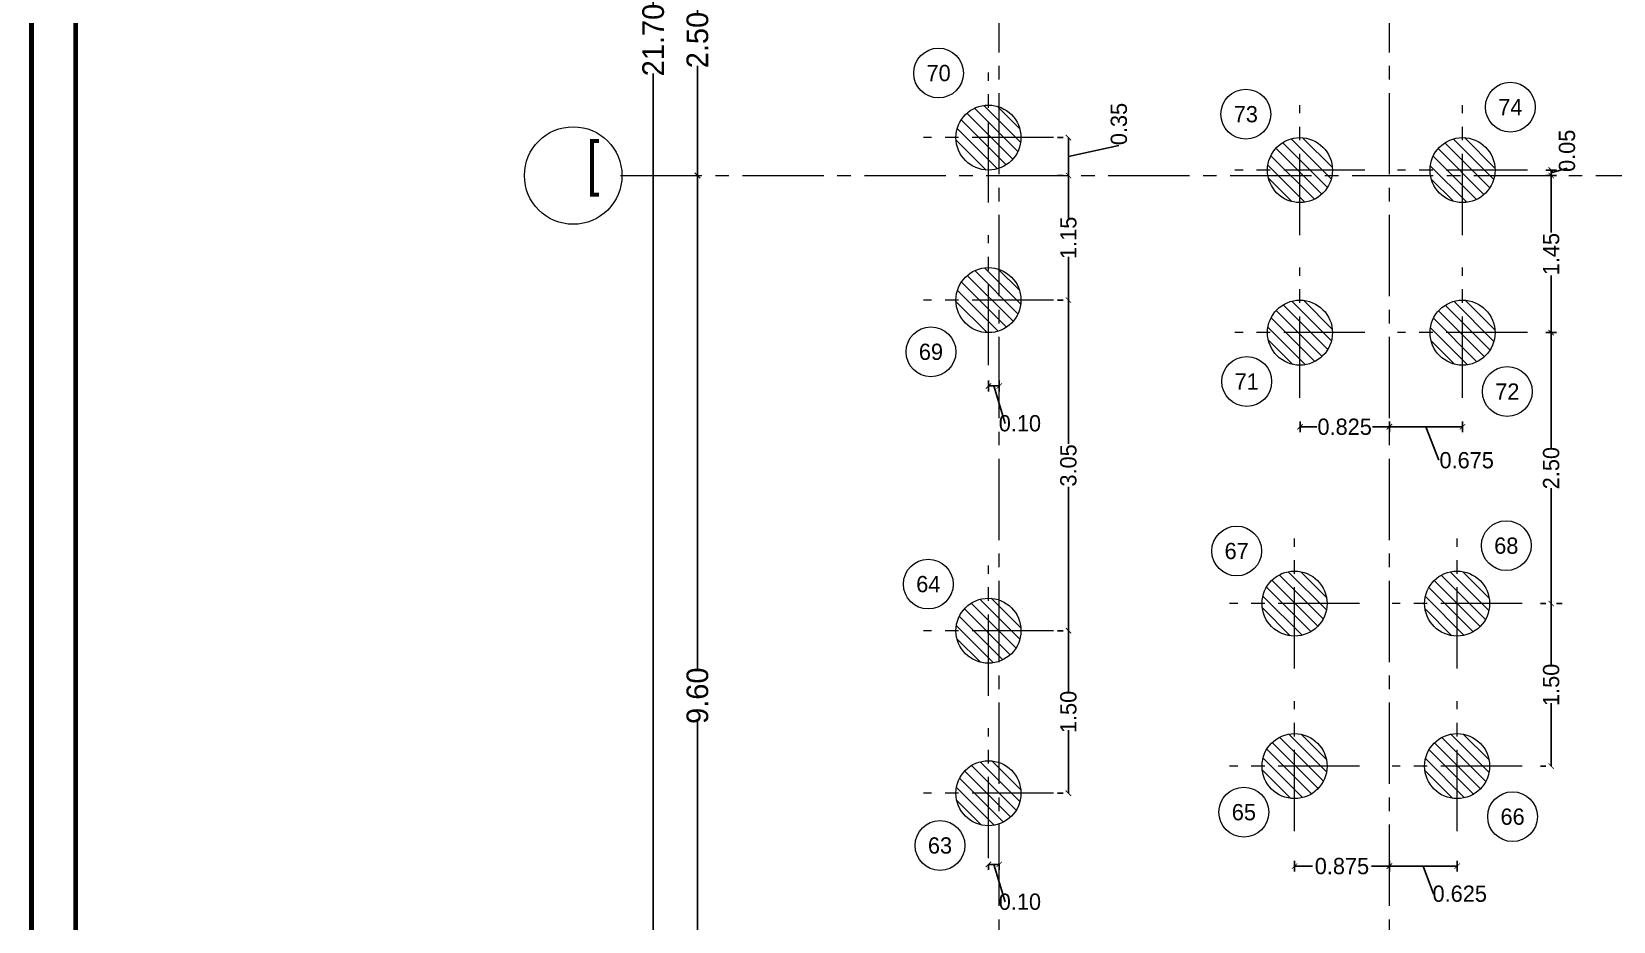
# Model space of a CAD drawing. Extents: x 971 to 1079, y 664 to 731.
# Drawn here: x 971.44 to 986.03, y 690.54 to 698.75 of the extents above; entities that cross this region are included whole.
import ezdxf
from ezdxf.enums import TextEntityAlignment as Align

# ---------------------------------------------------------------- set-up
doc = ezdxf.new("R2010")
doc.units = 0
doc.header["$MEASUREMENT"] = 0
doc.header["$PDMODE"] = 3
doc.header["$PDSIZE"] = 0.1
for name, pattern in [('CENTER2', [1.125, 0.75, -0.125, 0.125, -0.125]), ('CENTERX2', [4, 2.5, -0.5, 0.5, -0.5]), ('HIDDEN2', [0.1875, 0.125, -0.0625])]:
    doc.linetypes.add(name, pattern=pattern)
doc.layers.get('0').update_dxf_attribs({"linetype": 'CONTINUOUS', "lineweight": 30})
doc.layers.get('Defpoints').update_dxf_attribs({"linetype": 'CONTINUOUS'})
for name, color, linetype, lineweight in [('As Built Piles', 4, 'HIDDEN2', 20), ('axis', 1, 'CENTERX2', 5), ('axis no.', 11, 'CONTINUOUS', 20), ('Dimensions of axis', 11, 'CONTINUOUS', 20), ('PILES_AXES', 4, 'CENTER2', 20), ('PILES_HATCH0', 8, 'CONTINUOUS', 9), ('PILES_NO_', 11, 'CONTINUOUS', 20), ('UG-BORDER', 20, 'CONTINUOUS', 80)]:
    doc.layers.add(name, color=color, linetype=linetype, lineweight=lineweight)
doc.layers.add('DIMENSIONS_OF_PILES_TO_AXI', color=11, linetype='CONTINUOUS')
doc.styles.add('ARABY', font='sosa.shx')
doc.styles.add('SOSA', font='sosa.shx')
doc.styles.add('SOSA2', font='SOSA.shx', dxfattribs={"width": 0.8})
doc.dimstyles.new('axis dim', dxfattribs={"dimtxt": 0.2, "dimasz": 0.05, "dimexe": 0, "dimexo": 0, "dimgap": 0.001, "dimtad": 0, "dimzin": 0, "dimdsep": 46, "dimtxsty": 'SOSA', "dimblk": 'OBLIQUE', "dimcen": 0, "dimse1": 1, "dimse2": 1, "dimclrd": 256, "dimclre": 256, "dimclrt": 256, "dimadec": 0, "dimazin": 0, "dimtfac": 1, "dimtofl": 0, "dimtmove": 1, "dimatfit": 3, "dimldrblk": 'OBLIQUE', "dimfxl": 0, "dimtolj": 1, "dimtzin": 0, "dimarcsym": 0})
doc.dimstyles.new('Shabak dim', dxfattribs={"dimtxt": 0.15, "dimasz": 0.05, "dimexe": 0.05, "dimexo": 0.1, "dimgap": 0, "dimtad": 0, "dimzin": 0, "dimdsep": 46, "dimtxsty": 'SOSA', "dimblk1": 'ARCHTICK', "dimblk2": 'ARCHTICK', "dimsah": 1, "dimcen": 0, "dimclrd": 256, "dimadec": 0, "dimazin": 0, "dimtfac": 1, "dimtofl": 0, "dimtmove": 1, "dimatfit": 3, "dimldrblk": 'OBLIQUE', "dimfxl": 0.05, "dimfxlon": 1, "dimtolj": 1, "dimtzin": 0, "dimlwd": -1, "dimlwe": -1, "dimarcsym": 0})

# ---------------------------------------------------------------- blocks, each defined once
blk = doc.blocks.new('UG-DAMANHOUR-LABS-BORD')
at = {"layer": 'UG-BORDER'}
for p, q in [((-96, 66.7), (-96, 0)), ((-96, 0), (-96, 66.7)), ((-95.596, 66.296), (-95.596, 0.404))]:
    blk.add_line(p, q, dxfattribs=at)
blk = doc.blocks.new('_OBLIQUE')
at = {"color": 0, "linetype": 'ByBlock'}
blk.add_line((-0.5, -0.5), (0.5, 0.5), dxfattribs=at)
blk = doc.blocks.new('*D22')
at = {"layer": 'Defpoints', "color": 0, "transparency": 16777216}
for p in [(977.792, 699.927), (977.583, 697.427), (978.295, 697.427)]:
    blk.add_point(p, dxfattribs=at)
at = {"layer": 'Dimensions of axis', "lineweight": -2, "transparency": 16777216}
for p, q in [((977.583, 699.927), (977.583, 698.915)), ((977.583, 697.427), (977.583, 698.439))]:
    blk.add_line(p, q, dxfattribs=at)
at = {"layer": 'Dimensions of axis', "lineweight": -2, "transparency": 16777216, "xscale": 0.05, "yscale": 0.05, "zscale": 0.05}
for p, rotation in [((977.583, 699.927), 90), ((977.583, 697.427), 270)]:
    blk.add_blockref('_OBLIQUE', p, dxfattribs=dict(at, rotation=rotation))
at = {"layer": 'Dimensions of axis', "transparency": 16777216, "insert": (977.583, 698.677), "char_height": 0.2, "attachment_point": 5, "rotation": 90, "style": 'SOSA'}
blk.add_mtext('\\A1;2.50', dxfattribs=at)
blk = doc.blocks.new('*D23')
at = {"layer": 'Defpoints', "color": 0, "transparency": 16777216}
for p in [(978.295, 697.427), (977.583, 687.827), (978.295, 687.827)]:
    blk.add_point(p, dxfattribs=at)
at = {"layer": 'Dimensions of axis', "lineweight": -2, "transparency": 16777216}
for p, q in [((977.583, 697.427), (977.583, 692.855)), ((977.583, 687.827), (977.583, 692.399))]:
    blk.add_line(p, q, dxfattribs=at)
at = {"layer": 'Dimensions of axis', "lineweight": -2, "transparency": 16777216, "xscale": 0.05, "yscale": 0.05, "zscale": 0.05}
for p, rotation in [((977.583, 697.427), 90), ((977.583, 687.827), 270)]:
    blk.add_blockref('_OBLIQUE', p, dxfattribs=dict(at, rotation=rotation))
at = {"layer": 'Dimensions of axis', "transparency": 16777216, "insert": (977.583, 692.627), "char_height": 0.2, "attachment_point": 5, "rotation": 90, "style": 'SOSA'}
blk.add_mtext('\\A1;9.60', dxfattribs=at)
blk = doc.blocks.new('*D25')
at = {"layer": 'Defpoints', "color": 0, "transparency": 16777216}
for p in [(977.175, 709.527), (978.171, 709.527), (978.392, 687.827)]:
    blk.add_point(p, dxfattribs=at)
at = {"layer": 'Dimensions of axis', "lineweight": -2, "transparency": 16777216}
for p, q in [((977.175, 709.527), (977.175, 698.985)), ((977.175, 687.827), (977.175, 698.369))]:
    blk.add_line(p, q, dxfattribs=at)
at = {"layer": 'Dimensions of axis', "lineweight": -2, "transparency": 16777216, "xscale": 0.05, "yscale": 0.05, "zscale": 0.05}
for p, rotation in [((977.175, 709.527), 90), ((977.175, 687.827), 270)]:
    blk.add_blockref('_OBLIQUE', p, dxfattribs=dict(at, rotation=rotation))
at = {"layer": 'Dimensions of axis', "transparency": 16777216, "insert": (977.175, 698.677), "char_height": 0.2, "attachment_point": 5, "rotation": 90, "style": 'SOSA'}
blk.add_mtext('\\A1;21.70', dxfattribs=at)
blk = doc.blocks.new('_ARCHTICK')
at = {"color": 0, "linetype": 'ByBlock', "const_width": 0.15}
blk.add_lwpolyline([(-0.5, -0.5), (0.5, 0.5)], dxfattribs=at)
blk = doc.blocks.new('*D56')
at = {"layer": 'Defpoints', "color": 0, "transparency": 16777216}
for p in [(980.268, 691.127), (980.368, 691.127), (980.368, 691.07)]:
    blk.add_point(p, dxfattribs=at)
at = {"layer": 'DIMENSIONS_OF_PILES_TO_AXI', "color": 0, "transparency": 16777216}
for p, q in [((980.268, 691.07), (980.268, 691.02)), ((980.368, 691.07), (980.368, 691.02))]:
    blk.add_line(p, q, dxfattribs=at)
at = {"layer": 'DIMENSIONS_OF_PILES_TO_AXI', "transparency": 16777216}
for p, q in [((980.268, 691.07), (980.368, 691.07)), ((980.421, 690.725), (980.318, 691.07)), ((980.421, 690.725), (980.421, 690.725))]:
    blk.add_line(p, q, dxfattribs=at)
at = {"layer": 'DIMENSIONS_OF_PILES_TO_AXI', "transparency": 16777216, "xscale": 0.05, "yscale": 0.05, "zscale": 0.05, "rotation": 180}
blk.add_blockref('_ARCHTICK', (980.268, 691.07), dxfattribs=at)
at = {"layer": 'DIMENSIONS_OF_PILES_TO_AXI', "transparency": 16777216, "xscale": 0.05, "yscale": 0.05, "zscale": 0.05}
blk.add_blockref('_ARCHTICK', (980.368, 691.07), dxfattribs=at)
at = {"layer": 'DIMENSIONS_OF_PILES_TO_AXI', "color": 0, "transparency": 16777216, "insert": (980.558, 690.725), "char_height": 0.15, "attachment_point": 5, "style": 'SOSA'}
blk.add_mtext('\\A1;0.10', dxfattribs=at)
blk = doc.blocks.new('*D57')
at = {"layer": 'Defpoints', "color": 0, "transparency": 16777216}
for p in [(981.006, 693.227), (981.006, 693.227), (981.006, 691.727)]:
    blk.add_point(p, dxfattribs=at)
at = {"layer": 'DIMENSIONS_OF_PILES_TO_AXI', "color": 0, "transparency": 16777216}
for p, q in [((980.906, 693.227), (980.956, 693.227)), ((980.906, 691.727), (980.956, 691.727))]:
    blk.add_line(p, q, dxfattribs=at)
at = {"layer": 'DIMENSIONS_OF_PILES_TO_AXI', "transparency": 16777216}
for p, q in [((981.006, 693.227), (981.006, 692.646)), ((981.006, 691.727), (981.006, 692.308))]:
    blk.add_line(p, q, dxfattribs=at)
at = {"layer": 'DIMENSIONS_OF_PILES_TO_AXI', "transparency": 16777216, "xscale": 0.05, "yscale": 0.05, "zscale": 0.05}
for p, rotation in [((981.006, 693.227), 90), ((981.006, 691.727), 270)]:
    blk.add_blockref('_ARCHTICK', p, dxfattribs=dict(at, rotation=rotation))
at = {"layer": 'DIMENSIONS_OF_PILES_TO_AXI', "color": 0, "transparency": 16777216, "insert": (981.006, 692.477), "char_height": 0.15, "attachment_point": 5, "rotation": 90, "style": 'SOSA'}
blk.add_mtext('\\A1;1.50', dxfattribs=at)
blk = doc.blocks.new('*D58')
at = {"layer": 'Defpoints', "color": 0, "transparency": 16777216}
for p in [(981.006, 696.277), (981.006, 696.277), (981.006, 693.227)]:
    blk.add_point(p, dxfattribs=at)
at = {"layer": 'DIMENSIONS_OF_PILES_TO_AXI', "color": 0, "transparency": 16777216}
for p, q in [((980.906, 696.277), (980.956, 696.277)), ((980.906, 693.227), (980.956, 693.227))]:
    blk.add_line(p, q, dxfattribs=at)
at = {"layer": 'DIMENSIONS_OF_PILES_TO_AXI', "transparency": 16777216}
for p, q in [((981.006, 696.277), (981.006, 694.95)), ((981.006, 693.227), (981.006, 694.554))]:
    blk.add_line(p, q, dxfattribs=at)
at = {"layer": 'DIMENSIONS_OF_PILES_TO_AXI', "transparency": 16777216, "xscale": 0.05, "yscale": 0.05, "zscale": 0.05}
for p, rotation in [((981.006, 696.277), 90), ((981.006, 693.227), 270)]:
    blk.add_blockref('_ARCHTICK', p, dxfattribs=dict(at, rotation=rotation))
at = {"layer": 'DIMENSIONS_OF_PILES_TO_AXI', "color": 0, "transparency": 16777216, "insert": (981.006, 694.752), "char_height": 0.15, "attachment_point": 5, "rotation": 90, "style": 'SOSA'}
blk.add_mtext('\\A1;3.05', dxfattribs=at)
blk = doc.blocks.new('*D59')
at = {"layer": 'Defpoints', "color": 0, "transparency": 16777216}
for p in [(981.006, 697.427), (981.006, 697.427), (981.006, 696.277)]:
    blk.add_point(p, dxfattribs=at)
at = {"layer": 'DIMENSIONS_OF_PILES_TO_AXI', "color": 0, "transparency": 16777216}
for p, q in [((980.906, 697.427), (980.956, 697.427)), ((980.906, 696.277), (980.956, 696.277))]:
    blk.add_line(p, q, dxfattribs=at)
at = {"layer": 'DIMENSIONS_OF_PILES_TO_AXI', "transparency": 16777216}
for p, q in [((981.006, 697.427), (981.006, 697.027)), ((981.006, 696.277), (981.006, 696.676))]:
    blk.add_line(p, q, dxfattribs=at)
at = {"layer": 'DIMENSIONS_OF_PILES_TO_AXI', "transparency": 16777216, "xscale": 0.05, "yscale": 0.05, "zscale": 0.05}
for p, rotation in [((981.006, 697.427), 90), ((981.006, 696.277), 270)]:
    blk.add_blockref('_ARCHTICK', p, dxfattribs=dict(at, rotation=rotation))
at = {"layer": 'DIMENSIONS_OF_PILES_TO_AXI', "color": 0, "transparency": 16777216, "insert": (981.006, 696.852), "char_height": 0.15, "attachment_point": 5, "rotation": 90, "style": 'SOSA'}
blk.add_mtext('\\A1;1.15', dxfattribs=at)
blk = doc.blocks.new('*D60')
at = {"layer": 'Defpoints', "color": 0, "transparency": 16777216}
for p in [(981.006, 697.777), (981.006, 697.777), (981.006, 697.427)]:
    blk.add_point(p, dxfattribs=at)
at = {"layer": 'DIMENSIONS_OF_PILES_TO_AXI', "color": 0, "transparency": 16777216}
for p, q in [((980.906, 697.777), (980.956, 697.777)), ((980.906, 697.427), (980.956, 697.427))]:
    blk.add_line(p, q, dxfattribs=at)
at = {"layer": 'DIMENSIONS_OF_PILES_TO_AXI', "transparency": 16777216}
for p, q in [((981.006, 697.427), (981.006, 697.777)), ((981.472, 697.705), (981.006, 697.602)), ((981.472, 697.705), (981.472, 697.705))]:
    blk.add_line(p, q, dxfattribs=at)
at = {"layer": 'DIMENSIONS_OF_PILES_TO_AXI', "transparency": 16777216, "xscale": 0.05, "yscale": 0.05, "zscale": 0.05}
for p, rotation in [((981.006, 697.777), 90), ((981.006, 697.427), 270)]:
    blk.add_blockref('_ARCHTICK', p, dxfattribs=dict(at, rotation=rotation))
at = {"layer": 'DIMENSIONS_OF_PILES_TO_AXI', "color": 0, "transparency": 16777216, "insert": (981.472, 697.902), "char_height": 0.15, "attachment_point": 5, "rotation": 90, "style": 'SOSA'}
blk.add_mtext('\\A1;0.35', dxfattribs=at)
blk = doc.blocks.new('*D61')
at = {"layer": 'Defpoints', "color": 0, "transparency": 16777216}
for p in [(980.268, 695.677), (980.368, 695.677), (980.368, 695.485)]:
    blk.add_point(p, dxfattribs=at)
at = {"layer": 'DIMENSIONS_OF_PILES_TO_AXI', "color": 0, "transparency": 16777216}
for p, q in [((980.268, 695.535), (980.268, 695.435)), ((980.368, 695.535), (980.368, 695.435))]:
    blk.add_line(p, q, dxfattribs=at)
at = {"layer": 'DIMENSIONS_OF_PILES_TO_AXI', "transparency": 16777216}
for p, q in [((980.268, 695.485), (980.368, 695.485)), ((980.421, 695.14), (980.318, 695.485)), ((980.421, 695.14), (980.421, 695.14))]:
    blk.add_line(p, q, dxfattribs=at)
at = {"layer": 'DIMENSIONS_OF_PILES_TO_AXI', "transparency": 16777216, "xscale": 0.05, "yscale": 0.05, "zscale": 0.05, "rotation": 180}
blk.add_blockref('_ARCHTICK', (980.268, 695.485), dxfattribs=at)
at = {"layer": 'DIMENSIONS_OF_PILES_TO_AXI', "transparency": 16777216, "xscale": 0.05, "yscale": 0.05, "zscale": 0.05}
blk.add_blockref('_ARCHTICK', (980.368, 695.485), dxfattribs=at)
at = {"layer": 'DIMENSIONS_OF_PILES_TO_AXI', "color": 0, "transparency": 16777216, "insert": (980.558, 695.14), "char_height": 0.15, "attachment_point": 5, "style": 'SOSA'}
blk.add_mtext('\\A1;0.10', dxfattribs=at)
blk = doc.blocks.new('*D62')
at = {"layer": 'Defpoints', "color": 0, "transparency": 16777216}
for p in [(983.093, 691.377), (983.968, 691.377), (983.968, 691.054)]:
    blk.add_point(p, dxfattribs=at)
at = {"layer": 'DIMENSIONS_OF_PILES_TO_AXI', "color": 0, "transparency": 16777216}
for p, q in [((983.093, 691.104), (983.093, 691.004)), ((983.968, 691.104), (983.968, 691.004))]:
    blk.add_line(p, q, dxfattribs=at)
at = {"layer": 'DIMENSIONS_OF_PILES_TO_AXI', "transparency": 16777216}
for p, q in [((983.093, 691.054), (983.259, 691.054)), ((983.968, 691.054), (983.802, 691.054))]:
    blk.add_line(p, q, dxfattribs=at)
at = {"layer": 'DIMENSIONS_OF_PILES_TO_AXI', "transparency": 16777216, "xscale": 0.05, "yscale": 0.05, "zscale": 0.05, "rotation": 180}
blk.add_blockref('_ARCHTICK', (983.093, 691.054), dxfattribs=at)
at = {"layer": 'DIMENSIONS_OF_PILES_TO_AXI', "transparency": 16777216, "xscale": 0.05, "yscale": 0.05, "zscale": 0.05}
blk.add_blockref('_ARCHTICK', (983.968, 691.054), dxfattribs=at)
at = {"layer": 'DIMENSIONS_OF_PILES_TO_AXI', "color": 0, "transparency": 16777216, "insert": (983.53, 691.054), "char_height": 0.15, "attachment_point": 5, "style": 'SOSA'}
blk.add_mtext('\\A1;0.875', dxfattribs=at)
blk = doc.blocks.new('*D63')
at = {"layer": 'Defpoints', "color": 0, "transparency": 16777216}
for p in [(983.968, 691.377), (984.593, 691.377), (984.593, 691.054)]:
    blk.add_point(p, dxfattribs=at)
at = {"layer": 'DIMENSIONS_OF_PILES_TO_AXI', "color": 0, "transparency": 16777216}
for p, q in [((983.968, 691.104), (983.968, 691.004)), ((984.593, 691.104), (984.593, 691.004))]:
    blk.add_line(p, q, dxfattribs=at)
at = {"layer": 'DIMENSIONS_OF_PILES_TO_AXI', "transparency": 16777216}
for p, q in [((983.968, 691.054), (984.593, 691.054)), ((984.376, 690.799), (984.28, 691.054)), ((984.376, 690.799), (984.376, 690.799))]:
    blk.add_line(p, q, dxfattribs=at)
at = {"layer": 'DIMENSIONS_OF_PILES_TO_AXI', "transparency": 16777216, "xscale": 0.05, "yscale": 0.05, "zscale": 0.05, "rotation": 180}
blk.add_blockref('_ARCHTICK', (983.968, 691.054), dxfattribs=at)
at = {"layer": 'DIMENSIONS_OF_PILES_TO_AXI', "transparency": 16777216, "xscale": 0.05, "yscale": 0.05, "zscale": 0.05}
blk.add_blockref('_ARCHTICK', (984.593, 691.054), dxfattribs=at)
at = {"layer": 'DIMENSIONS_OF_PILES_TO_AXI', "color": 0, "transparency": 16777216, "insert": (984.617, 690.799), "char_height": 0.15, "attachment_point": 5, "style": 'SOSA'}
blk.add_mtext('\\A1;0.625', dxfattribs=at)
blk = doc.blocks.new('*D64')
at = {"layer": 'Defpoints', "color": 0, "transparency": 16777216}
for p in [(985.461, 693.477), (985.461, 693.477), (985.461, 691.977)]:
    blk.add_point(p, dxfattribs=at)
at = {"layer": 'DIMENSIONS_OF_PILES_TO_AXI', "color": 0, "transparency": 16777216}
for p, q in [((985.361, 693.477), (985.411, 693.477)), ((985.361, 691.977), (985.411, 691.977))]:
    blk.add_line(p, q, dxfattribs=at)
at = {"layer": 'DIMENSIONS_OF_PILES_TO_AXI', "transparency": 16777216}
for p, q in [((985.461, 693.477), (985.461, 692.896)), ((985.461, 691.977), (985.461, 692.558))]:
    blk.add_line(p, q, dxfattribs=at)
at = {"layer": 'DIMENSIONS_OF_PILES_TO_AXI', "transparency": 16777216, "xscale": 0.05, "yscale": 0.05, "zscale": 0.05}
for p, rotation in [((985.461, 693.477), 90), ((985.461, 691.977), 270)]:
    blk.add_blockref('_ARCHTICK', p, dxfattribs=dict(at, rotation=rotation))
at = {"layer": 'DIMENSIONS_OF_PILES_TO_AXI', "color": 0, "transparency": 16777216, "insert": (985.461, 692.727), "char_height": 0.15, "attachment_point": 5, "rotation": 90, "style": 'SOSA'}
blk.add_mtext('\\A1;1.50', dxfattribs=at)
blk = doc.blocks.new('*D65')
at = {"layer": 'Defpoints', "color": 0, "transparency": 16777216}
for p in [(985.102, 695.977), (985.461, 695.977), (985.461, 693.477)]:
    blk.add_point(p, dxfattribs=at)
at = {"layer": 'DIMENSIONS_OF_PILES_TO_AXI', "color": 0, "transparency": 16777216}
for p, q in [((985.411, 695.977), (985.511, 695.977)), ((985.561, 693.477), (985.511, 693.477))]:
    blk.add_line(p, q, dxfattribs=at)
at = {"layer": 'DIMENSIONS_OF_PILES_TO_AXI', "transparency": 16777216}
for p, q in [((985.461, 695.977), (985.461, 694.911)), ((985.461, 693.477), (985.461, 694.543))]:
    blk.add_line(p, q, dxfattribs=at)
at = {"layer": 'DIMENSIONS_OF_PILES_TO_AXI', "transparency": 16777216, "xscale": 0.05, "yscale": 0.05, "zscale": 0.05}
for p, rotation in [((985.461, 695.977), 90), ((985.461, 693.477), 270)]:
    blk.add_blockref('_ARCHTICK', p, dxfattribs=dict(at, rotation=rotation))
at = {"layer": 'DIMENSIONS_OF_PILES_TO_AXI', "color": 0, "transparency": 16777216, "insert": (985.461, 694.727), "char_height": 0.15, "attachment_point": 5, "rotation": 90, "style": 'SOSA'}
blk.add_mtext('\\A1;2.50', dxfattribs=at)
blk = doc.blocks.new('*D160')
at = {"layer": 'Defpoints', "color": 0, "transparency": 16777216}
for p in [(983.143, 695.558), (983.968, 695.558), (983.968, 695.108)]:
    blk.add_point(p, dxfattribs=at)
at = {"layer": 'DIMENSIONS_OF_PILES_TO_AXI', "color": 0, "transparency": 16777216}
for p, q in [((983.143, 695.158), (983.143, 695.058)), ((983.968, 695.158), (983.968, 695.058))]:
    blk.add_line(p, q, dxfattribs=at)
at = {"layer": 'DIMENSIONS_OF_PILES_TO_AXI', "transparency": 16777216}
for p, q in [((983.143, 695.108), (983.299, 695.108)), ((983.968, 695.108), (983.812, 695.108))]:
    blk.add_line(p, q, dxfattribs=at)
at = {"layer": 'DIMENSIONS_OF_PILES_TO_AXI', "transparency": 16777216, "xscale": 0.05, "yscale": 0.05, "zscale": 0.05, "rotation": 180}
blk.add_blockref('_ARCHTICK', (983.143, 695.108), dxfattribs=at)
at = {"layer": 'DIMENSIONS_OF_PILES_TO_AXI', "transparency": 16777216, "xscale": 0.05, "yscale": 0.05, "zscale": 0.05}
blk.add_blockref('_ARCHTICK', (983.968, 695.108), dxfattribs=at)
at = {"layer": 'DIMENSIONS_OF_PILES_TO_AXI', "color": 0, "transparency": 16777216, "insert": (983.555, 695.108), "char_height": 0.15, "attachment_point": 5, "style": 'SOSA'}
blk.add_mtext('\\A1;0.825', dxfattribs=at)
blk = doc.blocks.new('*D161')
at = {"layer": 'Defpoints', "color": 0, "transparency": 16777216}
for p in [(983.968, 695.657), (984.643, 695.579), (984.643, 695.108)]:
    blk.add_point(p, dxfattribs=at)
at = {"layer": 'DIMENSIONS_OF_PILES_TO_AXI', "color": 0, "transparency": 16777216}
for p, q in [((983.968, 695.158), (983.968, 695.058)), ((984.643, 695.158), (984.643, 695.058))]:
    blk.add_line(p, q, dxfattribs=at)
at = {"layer": 'DIMENSIONS_OF_PILES_TO_AXI', "transparency": 16777216}
for p, q in [((983.968, 695.108), (984.643, 695.108)), ((984.425, 694.799), (984.305, 695.108)), ((984.425, 694.799), (984.425, 694.799))]:
    blk.add_line(p, q, dxfattribs=at)
at = {"layer": 'DIMENSIONS_OF_PILES_TO_AXI', "transparency": 16777216, "xscale": 0.05, "yscale": 0.05, "zscale": 0.05, "rotation": 180}
blk.add_blockref('_ARCHTICK', (983.968, 695.108), dxfattribs=at)
at = {"layer": 'DIMENSIONS_OF_PILES_TO_AXI', "transparency": 16777216, "xscale": 0.05, "yscale": 0.05, "zscale": 0.05}
blk.add_blockref('_ARCHTICK', (984.643, 695.108), dxfattribs=at)
at = {"layer": 'DIMENSIONS_OF_PILES_TO_AXI', "color": 0, "transparency": 16777216, "insert": (984.681, 694.799), "char_height": 0.15, "attachment_point": 5, "style": 'SOSA'}
blk.add_mtext('\\A1;0.675', dxfattribs=at)
blk = doc.blocks.new('*D162')
at = {"layer": 'Defpoints', "color": 0, "transparency": 16777216}
for p in [(985.287, 697.427), (985.461, 697.427), (985.102, 695.977)]:
    blk.add_point(p, dxfattribs=at)
at = {"layer": 'DIMENSIONS_OF_PILES_TO_AXI', "color": 0, "transparency": 16777216}
for p, q in [((985.411, 697.427), (985.511, 697.427)), ((985.411, 695.977), (985.511, 695.977))]:
    blk.add_line(p, q, dxfattribs=at)
at = {"layer": 'DIMENSIONS_OF_PILES_TO_AXI', "transparency": 16777216}
for p, q in [((985.461, 697.427), (985.461, 696.9)), ((985.461, 695.977), (985.461, 696.504))]:
    blk.add_line(p, q, dxfattribs=at)
at = {"layer": 'DIMENSIONS_OF_PILES_TO_AXI', "transparency": 16777216, "xscale": 0.05, "yscale": 0.05, "zscale": 0.05}
for p, rotation in [((985.461, 697.427), 90), ((985.461, 695.977), 270)]:
    blk.add_blockref('_ARCHTICK', p, dxfattribs=dict(at, rotation=rotation))
at = {"layer": 'DIMENSIONS_OF_PILES_TO_AXI', "color": 0, "transparency": 16777216, "insert": (985.461, 696.702), "char_height": 0.15, "attachment_point": 5, "rotation": 90, "style": 'SOSA'}
blk.add_mtext('\\A1;1.45', dxfattribs=at)
blk = doc.blocks.new('*D163')
at = {"layer": 'Defpoints', "color": 0, "transparency": 16777216}
for p in [(985.081, 697.477), (985.081, 697.427), (985.461, 697.477)]:
    blk.add_point(p, dxfattribs=at)
at = {"layer": 'DIMENSIONS_OF_PILES_TO_AXI', "color": 0, "transparency": 16777216}
for p, q in [((985.411, 697.477), (985.511, 697.477)), ((985.411, 697.427), (985.511, 697.427))]:
    blk.add_line(p, q, dxfattribs=at)
at = {"layer": 'DIMENSIONS_OF_PILES_TO_AXI', "transparency": 16777216}
for p, q in [((985.607, 697.496), (985.461, 697.452)), ((985.461, 697.427), (985.461, 697.477)), ((985.607, 697.496), (985.607, 697.496))]:
    blk.add_line(p, q, dxfattribs=at)
at = {"layer": 'DIMENSIONS_OF_PILES_TO_AXI', "transparency": 16777216, "xscale": 0.05, "yscale": 0.05, "zscale": 0.05}
for p, rotation in [((985.461, 697.477), 90), ((985.461, 697.427), 270)]:
    blk.add_blockref('_ARCHTICK', p, dxfattribs=dict(at, rotation=rotation))
at = {"layer": 'DIMENSIONS_OF_PILES_TO_AXI', "color": 0, "transparency": 16777216, "insert": (985.607, 697.655), "char_height": 0.15, "attachment_point": 5, "rotation": 90, "style": 'SOSA'}
blk.add_mtext('\\A1;0.05', dxfattribs=at)

msp = doc.modelspace()

# ---------------------------------------------------------------- hatches: boundary and pattern name
at = {"layer": 'PILES_HATCH0'}
h = msp.add_hatch(dxfattribs=at)
h.set_pattern_fill('ANSI31', color=256, scale=0.65, angle=90, style=0)
edge = h.paths.add_edge_path()
edge.add_arc((980.2677, 697.7769), 0.3, 0, 360)
h = msp.add_hatch(dxfattribs=at)
h.set_pattern_fill('ANSI31', color=256, scale=0.65, angle=90, style=0)
edge = h.paths.add_edge_path()
edge.add_arc((983.1427, 697.4769), 0.3, 0, 360)
h = msp.add_hatch(dxfattribs=at)
h.set_pattern_fill('ANSI31', color=256, scale=0.65, angle=90, style=0)
edge = h.paths.add_edge_path()
edge.add_arc((984.6427, 697.4769), 0.3, 0, 360)
h = msp.add_hatch(dxfattribs=at)
h.set_pattern_fill('ANSI31', color=256, scale=0.65, angle=90, style=0)
edge = h.paths.add_edge_path()
edge.add_arc((980.2677, 696.2769), 0.3, 0, 360)
h = msp.add_hatch(dxfattribs=at)
h.set_pattern_fill('ANSI31', color=256, scale=0.65, angle=90, style=0)
edge = h.paths.add_edge_path()
edge.add_arc((983.1427, 695.9769), 0.3, 0, 360)
h = msp.add_hatch(dxfattribs=at)
h.set_pattern_fill('ANSI31', color=256, scale=0.65, angle=90, style=0)
edge = h.paths.add_edge_path()
edge.add_arc((984.6427, 695.9769), 0.3, 0, 360)
h = msp.add_hatch(dxfattribs=at)
h.set_pattern_fill('ANSI31', color=256, scale=0.65, angle=90, style=0)
edge = h.paths.add_edge_path()
edge.add_arc((983.0927, 693.4769), 0.3, 0, 360)
h = msp.add_hatch(dxfattribs=at)
h.set_pattern_fill('ANSI31', color=256, scale=0.65, angle=90, style=0)
edge = h.paths.add_edge_path()
edge.add_arc((984.5927, 693.4769), 0.3, 0, 360)
h = msp.add_hatch(dxfattribs=at)
h.set_pattern_fill('ANSI31', color=256, scale=0.65, angle=90, style=0)
edge = h.paths.add_edge_path()
edge.add_arc((980.2677, 693.2269), 0.3, 0, 360)
h = msp.add_hatch(dxfattribs=at)
h.set_pattern_fill('ANSI31', color=256, scale=0.65, angle=90, style=0)
edge = h.paths.add_edge_path()
edge.add_arc((983.0927, 691.9769), 0.3, 0, 360)
h = msp.add_hatch(dxfattribs=at)
h.set_pattern_fill('ANSI31', color=256, scale=0.65, angle=90, style=0)
edge = h.paths.add_edge_path()
edge.add_arc((984.5927, 691.9769), 0.3, 0, 360)
h = msp.add_hatch(dxfattribs=at)
h.set_pattern_fill('ANSI31', color=256, scale=0.65, angle=90, style=0)
edge = h.paths.add_edge_path()
edge.add_arc((980.2677, 691.7269), 0.3, 0, 360)

# ---------------------------------------------------------------- linework, layer by layer
at = {"layer": 'As Built Piles', "linetype": 'Continuous', "ltscale": 0.01}
for centre in [(980.2677, 697.7769), (983.1427, 697.4769), (984.6427, 697.4769), (980.2677, 696.2769), (983.1427, 695.9769), (984.6427, 695.9769), (983.0927, 693.4769), (984.5927, 693.4769), (980.2677, 693.2269), (983.0927, 691.9769), (984.5927, 691.9769), (980.2677, 691.7269)]:
    msp.add_circle(centre, 0.3, dxfattribs=at)
at = {"layer": 'axis', "linetype": 'CENTER2'}
for p, q in [((980.3677, 683.9379), (980.3677, 714.0829)), ((983.9677, 683.9379), (983.9677, 714.0829)), ((976.8732, 697.4269), (1040.7428, 697.4269))]:
    msp.add_line(p, q, dxfattribs=at)
at = {"layer": 'axis no.'}
msp.add_circle((976.4359, 697.4269), 0.45, dxfattribs=at)
at = {"layer": 'PILES_AXES'}
for p, q in [((980.2677, 697.1769), (980.2677, 698.3769)), ((983.1427, 696.8769), (983.1427, 698.0769)), ((984.6427, 696.8769), (984.6427, 698.0769)), ((980.8677, 697.7769), (979.6677, 697.7769)), ((983.7427, 697.4769), (982.5427, 697.4769)), ((985.2427, 697.4769), (984.0427, 697.4769)), ((980.2677, 695.6769), (980.2677, 696.8769)), ((983.1427, 695.3769), (983.1427, 696.5769)), ((984.6427, 695.3769), (984.6427, 696.5769)), ((980.8677, 696.2769), (979.6677, 696.2769)), ((983.7427, 695.9769), (982.5427, 695.9769)), ((985.2427, 695.9769), (984.0427, 695.9769)), ((983.0927, 692.8769), (983.0927, 694.0769)), ((984.5927, 692.8769), (984.5927, 694.0769)), ((980.2677, 692.6269), (980.2677, 693.8269)), ((983.6927, 693.4769), (982.4927, 693.4769)), ((985.1927, 693.4769), (983.9927, 693.4769)), ((980.8677, 693.2269), (979.6677, 693.2269)), ((983.0927, 691.3769), (983.0927, 692.5769)), ((984.5927, 691.3769), (984.5927, 692.5769)), ((980.2677, 691.1269), (980.2677, 692.3269)), ((983.6927, 691.9769), (982.4927, 691.9769)), ((985.1927, 691.9769), (983.9927, 691.9769)), ((980.8677, 691.7269), (979.6677, 691.7269))]:
    msp.add_line(p, q, dxfattribs=at)
at = {"layer": 'PILES_NO_'}
for centre in [(979.8079, 698.3725), (985.0839, 698.0581), (982.643, 697.993), (979.7373, 695.8003), (982.6513, 695.5262), (985.0559, 695.4345), (985.0466, 694.0117), (982.5586, 693.9621), (979.7128, 693.657), (982.625, 691.5522), (985.1047, 691.5108), (979.8207, 691.2451)]:
    msp.add_circle(centre, 0.2298, dxfattribs=at)

# ---------------------------------------------------------------- block references
msp.add_blockref('UG-DAMANHOUR-LABS-BORD', (1067.4384, 664.2206))

# ---------------------------------------------------------------- texts
at = {"layer": 'axis no.', "insert": (976.6194, 697.4865), "char_height": 0.3919, "attachment_point": 5, "style": 'SOSA2'}
msp.add_mtext('[', dxfattribs=at)
at = {"layer": 'PILES_NO_', "style": 'ARABY'}
for s, p in [('70', (979.8079, 698.3725)), ('73', (982.643, 697.993)), ('74', (985.0839, 698.0581)), ('69', (979.7373, 695.8003)), ('71', (982.6513, 695.5262)), ('72', (985.0559, 695.4345)), ('68', (985.0466, 694.0117)), ('67', (982.5586, 693.9621)), ('64', (979.7128, 693.657)), ('65', (982.625, 691.5522)), ('66', (985.1047, 691.5108)), ('63', (979.8207, 691.2451))]:
    msp.add_text(s, height=0.15, dxfattribs=at).set_placement(p, align=Align.MIDDLE)

# ---------------------------------------------------------------- dimensions: what is measured, and where the dimension line sits
at = {"layer": 'Dimensions of axis'}
for base, p1, p2, picture, middle in [((977.1752, 709.5269), (978.3918, 687.8269), (978.1712, 709.5269), '*D25', (977.1752, 698.6769)), ((977.5834, 697.4269), (977.7915, 699.9269), (978.2953, 697.4269), '*D22', (977.5834, 698.6769)), ((977.5834, 687.8269), (978.2953, 697.4269), (978.2953, 687.8269), '*D23', (977.5834, 692.6269))]:
    dim = msp.add_linear_dim(base=base, p1=p1, p2=p2, angle=90, dimstyle='axis dim', dxfattribs=at)
    dim.commit()
    dim.dimension.update_dxf_attribs({"geometry": picture, "text_midpoint": middle})
at = {"layer": 'DIMENSIONS_OF_PILES_TO_AXI'}
dim = msp.add_linear_dim(base=(981.006, 697.7769), p1=(981.006, 697.4269), p2=(981.006, 697.7769), angle=90, dimstyle='Shabak dim', dxfattribs=at)
dim.commit()
dim.dimension.update_dxf_attribs({"geometry": '*D60', "text_midpoint": (981.4721, 697.7052), "dimtype": 160})
for base, p1, p2, picture, middle in [((985.4613, 697.4769), (985.0808, 697.4269), (985.0808, 697.4769), '*D163', (985.6074, 697.4957)), ((981.006, 697.4269), (981.006, 696.2769), (981.006, 697.4269), '*D59', (981.006, 696.8519)), ((985.4613, 697.4269), (985.1022, 695.9769), (985.2871, 697.4269), '*D162', (985.4613, 696.7019)), ((981.006, 696.2769), (981.006, 693.2269), (981.006, 696.2769), '*D58', (981.006, 694.7519)), ((985.4613, 695.9769), (985.4613, 693.4769), (985.1022, 695.9769), '*D65', (985.4613, 694.7269)), ((985.4613, 693.4769), (985.4613, 691.9769), (985.4613, 693.4769), '*D64', (985.4613, 692.7269)), ((981.006, 693.2269), (981.006, 691.7269), (981.006, 693.2269), '*D57', (981.006, 692.4769))]:
    dim = msp.add_linear_dim(base=base, p1=p1, p2=p2, angle=90, dimstyle='Shabak dim', dxfattribs=at)
    dim.commit()
    dim.dimension.update_dxf_attribs({"geometry": picture, "text_midpoint": middle})
for base, p1, p2, picture, middle in [((980.3677, 695.4845), (980.2677, 695.6769), (980.3677, 695.6769), '*D61', (980.421, 695.1402)), ((980.3677, 691.0697), (980.2677, 691.1269), (980.3677, 691.1269), '*D56', (980.421, 690.7253))]:
    dim = msp.add_linear_dim(base=base, p1=p1, p2=p2, dimstyle='Shabak dim', dxfattribs=at)
    dim.commit()
    dim.dimension.update_dxf_attribs({"geometry": picture, "text_midpoint": middle})
for base, p1, p2, picture, middle in [((983.9677, 695.1076), (983.1427, 695.5582), (983.9677, 695.5582), '*D160', (983.5552, 695.1076)), ((983.9677, 691.0543), (983.0927, 691.3769), (983.9677, 691.3769), '*D62', (983.5302, 691.0543))]:
    dim = msp.add_linear_dim(base=base, p1=p1, p2=p2, dimstyle='Shabak dim', override={"dimdec": 3}, dxfattribs=at)
    dim.commit()
    dim.dimension.update_dxf_attribs({"geometry": picture, "text_midpoint": middle})
for base, p1, p2, picture, middle in [((984.6427, 695.1076), (983.9677, 695.6568), (984.6427, 695.5793), '*D161', (984.425, 694.7989)), ((984.5927, 691.0543), (983.9677, 691.3769), (984.5927, 691.3769), '*D63', (984.3755, 690.7991))]:
    dim = msp.add_linear_dim(base=base, p1=p1, p2=p2, dimstyle='Shabak dim', override={"dimdec": 3}, dxfattribs=at)
    dim.commit()
    dim.dimension.update_dxf_attribs({"geometry": picture, "text_midpoint": middle, "dimtype": 160})

doc.saveas('drawing.dxf')
